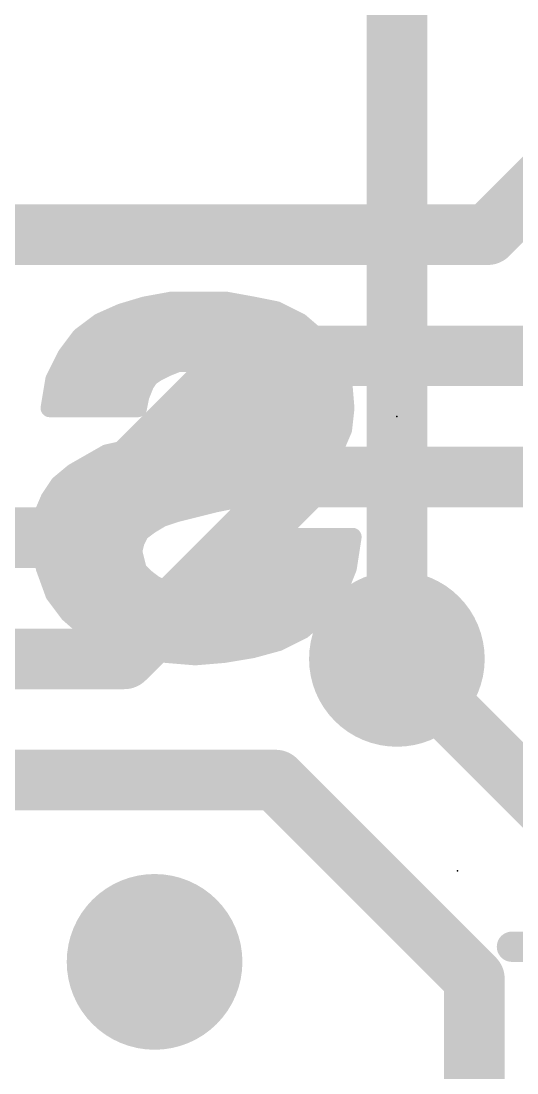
# Model space of a CAD drawing. Extents: x -3 to 111, y -18 to 20.
# Drawn here: x 25.094 to 27.173, y 7.408 to 11.817 of the extents above; entities that cross this region are included whole.
import ezdxf

# ---------------------------------------------------------------- set-up
doc = ezdxf.new("R2010")
doc.units = 0
for name, color, linetype in [('1', 12, 'CONTINUOUS'), ('16', 132, 'CONTINUOUS'), ('18', 110, 'CONTINUOUS'), ('22', 40, 'CONTINUOUS'), ('23', 53, 'CONTINUOUS'), ('24', 53, 'CONTINUOUS')]:
    doc.layers.add(name, color=color, linetype=linetype)

# ---------------------------------------------------------------- blocks, each defined once
blk = doc.blocks.new('ROUNDV')
at = {"const_width": 0.5}
blk.add_lwpolyline([(0, -0.25, 1), (0, 0.25, 1), (0, -0.25)], format="xyb", dxfattribs=at)

msp = doc.modelspace()

# ---------------------------------------------------------------- linework, layer by layer
at = {"layer": '1', "const_width": 0.254}
for points in [[(27.051, 10.922), (27.305, 11.176)], [(22.987, 10.922), (27.051, 10.922)], [(25.273, 9.652), (26.035, 10.414)], [(26.035, 10.414), (27.559, 10.414)], [(25.527, 9.144), (26.289, 9.906)], [(26.289, 9.906), (28.194, 9.906)], [(21.971, 9.652), (25.273, 9.652)], [(22.352, 9.144), (25.527, 9.144)], [(27.432, 8.382), (26.67, 9.144)], [(26.162, 8.636), (24.384, 8.636)], [(26.995, 7.803), (26.162, 8.636)], [(26.995, 6.504), (26.995, 7.803)]]:
    msp.add_lwpolyline(points, dxfattribs=at)
at = {"layer": '1', "const_width": 0.127}
for points in [[(27.0061, 10.9669, 1), (27.0959, 10.8771)], [(27.051, 10.8585, 1), (27.051, 10.9855)], [(26.035, 10.4775, 1), (26.035, 10.3505)], [(26.0799, 10.3691, 1), (25.9901, 10.4589)], [(26.289, 9.9695, 1), (26.289, 9.8425)], [(26.3339, 9.8611, 1), (26.2441, 9.9509)], [(25.2281, 9.6969, 1), (25.3179, 9.6071)], [(25.273, 9.5885, 1), (25.273, 9.7155)], [(25.527, 9.0805, 1), (25.527, 9.2075)], [(26.7149, 9.1889, 1), (26.6251, 9.0991)], [(25.4821, 9.1889, 1), (25.5719, 9.0991)], [(26.2069, 8.6809, 1), (26.1171, 8.5911)], [(26.162, 8.5725, 1), (26.162, 8.6995)], [(27.0585, 7.803, 1), (26.9315, 7.803)], [(26.9501, 7.7581, 1), (27.0399, 7.8479)]]:
    msp.add_lwpolyline(points, format="xyb", dxfattribs=at)
at = {"layer": '16', "const_width": 0.254}
msp.add_lwpolyline([(26.67, 9.144), (26.67, 19.05)], dxfattribs=at)
at = {"layer": '16', "const_width": 0.127}
msp.add_lwpolyline([(26.6065, 9.144, 1), (26.7335, 9.144)], format="xyb", dxfattribs=at)
at = {"layer": '22'}
for points, const_width in [([(25.724, 10.645), (25.614, 10.625)], 0.0762), ([(25.954, 10.645), (25.724, 10.645)], 0.0762), ([(26.064, 10.625), (25.954, 10.645)], 0.0762), ([(25.514, 10.595), (25.424, 10.555)], 0.0762), ([(25.5068, 10.5918), (26.1904, 10.5918)], 0.0762), ([(25.614, 10.625), (25.514, 10.595)], 0.0762), ([(26.164, 10.605), (26.064, 10.625)], 0.0762), ([(26.264, 10.555), (26.164, 10.605)], 0.0762), ([(25.424, 10.555), (25.344, 10.495)], 0.0762), ([(26.334, 10.495), (26.264, 10.555)], 0.0762), ([(25.3715, 10.5156), (26.31, 10.5156)], 0.0762), ([(25.344, 10.495), (25.284, 10.415)], 0.0762), ([(26.404, 10.415), (26.334, 10.495)], 0.0762), ([(25.284, 10.415), (25.234, 10.315)], 0.0762), ([(25.3023, 10.4394), (26.3827, 10.4394)], 0.0762), ([(26.444, 10.315), (26.404, 10.415)], 0.0762), ([(25.704, 10.365), (25.754, 10.385)], 0.0762), ([(25.754, 10.385), (25.924, 10.385)], 0.0762), ([(25.924, 10.385), (25.954, 10.375)], 0.0762), ([(25.954, 10.375), (25.994, 10.365)], 0.0762), ([(25.2581, 10.3632), (25.7004, 10.3632)], 0.0762), ([(25.614, 10.295), (25.634, 10.325)], 0.0762), ([(25.634, 10.325), (25.664, 10.345)], 0.0762), ([(25.664, 10.345), (25.704, 10.365)], 0.0762), ([(25.994, 10.365), (26.024, 10.355)], 0.0762), ([(25.9994, 10.3632), (26.4247, 10.3632)], 0.0762), ([(26.024, 10.355), (26.044, 10.325)], 0.0762), ([(26.044, 10.325), (26.064, 10.295)], 0.0762), ([(25.234, 10.315), (25.214, 10.195)], 0.0762), ([(25.2293, 10.287), (25.6108, 10.287)], 0.0762), ([(25.594, 10.245), (25.614, 10.295)], 0.0762), ([(26.064, 10.295), (26.064, 10.255)], 0.0762), ([(26.064, 10.287), (26.4463, 10.287)], 0.0762), ([(26.454, 10.195), (26.444, 10.315)], 0.0762), ([(25.584, 10.195), (25.594, 10.245)], 0.0762), ([(26.064, 10.255), (26.054, 10.215)], 0.0762), ([(25.214, 10.195), (25.584, 10.195)], 0.0762), ([(25.2166, 10.2108), (25.5872, 10.2108)], 0.0762), ([(26.054, 10.215), (26.024, 10.175)], 0.0762), ([(26.0509, 10.2108), (26.4527, 10.2108)], 0.0762), ([(26.444, 10.105), (26.454, 10.195)], 0.0762), ([(26.024, 10.175), (25.984, 10.145)], 0.0762), ([(25.924, 10.115), (25.864, 10.095)], 0.0762), ([(25.984, 10.145), (25.924, 10.115)], 0.0762), ([(25.9632, 10.1346), (26.4473, 10.1346)], 0.0762), ([(26.414, 10.035), (26.444, 10.105)], 0.0762), ([(25.704, 10.065), (25.624, 10.045)], 0.0762), ([(25.6776, 10.0584), (26.424, 10.0584)], 0.0762), ([(25.784, 10.085), (25.704, 10.065)], 0.0762), ([(25.864, 10.095), (25.784, 10.085)], 0.0762), ([(25.544, 10.025), (25.454, 10.005)], 0.0762), ([(25.624, 10.045), (25.544, 10.025)], 0.0762), ([(26.374, 9.975), (26.414, 10.035)], 0.0762), ([(25.454, 10.005), (25.384, 9.965)], 0.0762), ([(25.4141, 9.9822), (26.3788, 9.9822)], 0.0762), ([(26.314, 9.935), (26.374, 9.975)], 0.0762), ([(25.384, 9.965), (25.314, 9.925)], 0.0762), ([(26.244, 9.895), (26.314, 9.935)], 0.0762), ([(25.314, 9.925), (25.254, 9.875)], 0.0762), ([(25.2912, 9.906), (26.2633, 9.906)], 0.0762), ([(26.174, 9.865), (26.244, 9.895)], 0.0762), ([(25.254, 9.875), (25.214, 9.815)], 0.0762), ([(26.094, 9.835), (26.174, 9.865)], 0.0762), ([(25.214, 9.815), (25.184, 9.745)], 0.0762), ([(25.2239, 9.8298), (26.0706, 9.8298)], 0.0762), ([(25.824, 9.775), (25.904, 9.795)], 0.0762), ([(25.904, 9.795), (26.004, 9.815)], 0.0762), ([(26.004, 9.815), (26.094, 9.835)], 0.0762), ([(25.1877, 9.7536), (25.7398, 9.7536)], 0.0762), ([(25.684, 9.735), (25.744, 9.755)], 0.0762), ([(25.744, 9.755), (25.824, 9.775)], 0.0762), ([(25.184, 9.745), (25.174, 9.655)], 0.0762), ([(25.634, 9.705), (25.684, 9.735)], 0.0762), ([(25.1765, 9.6774), (25.5972, 9.6774)], 0.0762), ([(25.574, 9.635), (25.594, 9.675)], 0.0762), ([(25.594, 9.675), (25.634, 9.705)], 0.0762), ([(25.174, 9.655), (25.194, 9.525)], 0.0762), ([(25.564, 9.595), (25.574, 9.635)], 0.0762), ([(26.114, 9.655), (26.114, 9.595)], 0.0762), ([(26.164, 9.655), (26.114, 9.655)], 0.0762), ([(26.484, 9.655), (26.164, 9.655)], 0.0762), ([(26.464, 9.525), (26.484, 9.655)], 0.0762), ([(25.1823, 9.6012), (25.5656, 9.6012)], 0.0762), ([(25.574, 9.555), (25.564, 9.595)], 0.0762), ([(26.114, 9.595), (26.094, 9.545)], 0.0762), ([(26.114, 9.6012), (26.4757, 9.6012)], 0.0762), ([(25.584, 9.515), (25.574, 9.555)], 0.0762), ([(26.094, 9.545), (26.064, 9.505)], 0.0762), ([(25.194, 9.525), (25.234, 9.415)], 0.0762), ([(25.194, 9.525), (25.5815, 9.525)], 0.0762), ([(25.614, 9.485), (25.584, 9.515)], 0.0762), ([(26.064, 9.505), (26.024, 9.475)], 0.0762), ([(26.079, 9.525), (26.464, 9.525)], 0.0762), ([(26.424, 9.425), (26.464, 9.525)], 0.0762), ([(25.2217, 9.4488), (25.6664, 9.4488)], 0.0762), ([(25.654, 9.455), (25.614, 9.485)], 0.0762), ([(25.694, 9.435), (25.654, 9.455)], 0.0762), ([(25.984, 9.445), (25.924, 9.435)], 0.0762), ([(26.024, 9.475), (25.984, 9.445)], 0.0762), ([(25.9891, 9.4488), (26.4335, 9.4488)], 0.0762), ([(25.234, 9.415), (25.294, 9.335)], 0.0762), ([(25.734, 9.425), (25.694, 9.435)], 0.0762), ([(25.774, 9.425), (25.734, 9.425)], 0.0762), ([(25.814, 9.415), (25.774, 9.425)], 0.0762), ([(25.874, 9.425), (25.814, 9.415)], 0.0762), ([(25.924, 9.435), (25.874, 9.425)], 0.0762), ([(26.354, 9.335), (26.424, 9.425)], 0.0762), ([(25.2658, 9.3726), (26.3832, 9.3726)], 0.0762), ([(25.294, 9.335), (25.374, 9.265)], 0.0762), ([(26.274, 9.265), (26.354, 9.335)], 0.0762), ([(25.3381, 9.2964), (26.3099, 9.2964)], 0.0762), ([(25.374, 9.265), (25.474, 9.215)], 0.0762), ([(26.174, 9.215), (26.274, 9.265)], 0.0762), ([(25.4636, 9.2202), (26.1844, 9.2202)], 0.0762), ([(25.474, 9.215), (25.584, 9.185)], 0.0762), ([(25.584, 9.185), (25.704, 9.165)], 0.0762), ([(25.944, 9.165), (26.064, 9.185)], 0.0762), ([(26.064, 9.185), (26.174, 9.215)], 0.0762), ([(25.704, 9.165), (25.824, 9.155)], 0.0762), ([(25.824, 9.155), (25.944, 9.165)], 0.0762), ([(27.6099, 7.9375), (27.1524, 7.9375)], 0.127)]:
    msp.add_lwpolyline(points, dxfattribs=dict(at, const_width=const_width))
for points, const_width in [([(25.724, 10.6641, 1), (25.724, 10.626)], 0.0381), ([(25.7274, 10.6263, 1), (25.7206, 10.6637)], 0.0381), ([(25.9574, 10.6637, 1), (25.9506, 10.6263)], 0.0381), ([(25.954, 10.626, 1), (25.954, 10.6641)], 0.0381), ([(25.5068, 10.6109, 1), (25.5068, 10.5728)], 0.0381), ([(25.5085, 10.6132, 1), (25.5195, 10.5768)], 0.0381), ([(25.5217, 10.5776, 1), (25.5063, 10.6124)], 0.0381), ([(25.6106, 10.6437, 1), (25.6174, 10.6063)], 0.0381), ([(25.6195, 10.6068, 1), (25.6085, 10.6432)], 0.0381), ([(26.0677, 10.6437, 1), (26.0603, 10.6063)], 0.0381), ([(26.0606, 10.6063, 1), (26.0674, 10.6437)], 0.0381), ([(26.1725, 10.622, 1), (26.1555, 10.588)], 0.0381), ([(26.1603, 10.5863, 1), (26.1677, 10.6237)], 0.0381), ([(26.1904, 10.5728, 1), (26.1904, 10.6109)], 0.0381), ([(25.4163, 10.5724, 1), (25.4317, 10.5376)], 0.0381), ([(25.4354, 10.5398, 1), (25.4126, 10.5702)], 0.0381), ([(26.2764, 10.5695, 1), (26.2516, 10.5405)], 0.0381), ([(26.2555, 10.538, 1), (26.2725, 10.572)], 0.0381), ([(25.3715, 10.5347, 1), (25.3715, 10.4966)], 0.0381), ([(26.31, 10.4966, 1), (26.31, 10.5347)], 0.0381), ([(25.3326, 10.5102, 1), (25.3554, 10.4798)], 0.0381), ([(25.3592, 10.4836, 1), (25.3288, 10.5064)], 0.0381), ([(26.3483, 10.5075, 1), (26.3197, 10.4825)], 0.0381), ([(26.3216, 10.4805, 1), (26.3464, 10.5095)], 0.0381), ([(25.301, 10.4065, 1), (25.267, 10.4235)], 0.0381), ([(25.3023, 10.4585, 1), (25.3023, 10.4204)], 0.0381), ([(26.3827, 10.4204, 1), (26.3827, 10.4585)], 0.0381), ([(26.4217, 10.4221, 1), (26.3863, 10.4079)], 0.0381), ([(25.2688, 10.4264, 1), (25.2992, 10.4036)], 0.0381), ([(25.754, 10.404, 1), (25.754, 10.3659)], 0.0381), ([(25.7611, 10.3673, 1), (25.7469, 10.4027)], 0.0381), ([(25.93, 10.4031, 1), (25.918, 10.3669)], 0.0381), ([(25.924, 10.3659, 1), (25.924, 10.404)], 0.0381), ([(25.9586, 10.3935, 1), (25.9494, 10.3565)], 0.0381), ([(25.948, 10.3569, 1), (25.96, 10.3931)], 0.0381), ([(26.3897, 10.4025, 1), (26.4183, 10.4275)], 0.0381), ([(25.2581, 10.3823, 1), (25.2581, 10.3442)], 0.0381), ([(25.6499, 10.3144, 1), (25.6181, 10.3356)], 0.0381), ([(25.6555, 10.362, 1), (25.6725, 10.328)], 0.0381), ([(25.6746, 10.3291, 1), (25.6534, 10.3609)], 0.0381), ([(25.6969, 10.3827, 1), (25.7111, 10.3473)], 0.0381), ([(25.7125, 10.348, 1), (25.6955, 10.382)], 0.0381), ([(25.7004, 10.3442, 1), (25.7004, 10.3823)], 0.0381), ([(26, 10.3831, 1), (25.988, 10.3469)], 0.0381), ([(25.9994, 10.3823, 1), (25.9994, 10.3442)], 0.0381), ([(25.9894, 10.3465, 1), (25.9986, 10.3835)], 0.0381), ([(26.0399, 10.3656, 1), (26.0081, 10.3444)], 0.0381), ([(26.018, 10.3369, 1), (26.03, 10.3731)], 0.0381), ([(26.0599, 10.3356, 1), (26.0281, 10.3144)], 0.0381), ([(26.4247, 10.3442, 1), (26.4247, 10.3823)], 0.0381), ([(25.2293, 10.3061, 1), (25.2293, 10.268)], 0.0381), ([(25.217, 10.3235, 1), (25.251, 10.3065)], 0.0381), ([(25.2528, 10.3119, 1), (25.2152, 10.3181)], 0.0381), ([(25.5981, 10.3056, 1), (25.6299, 10.2844)], 0.0381), ([(25.6317, 10.2879, 1), (25.5963, 10.3021)], 0.0381), ([(25.6108, 10.268, 1), (25.6108, 10.3061)], 0.0381), ([(25.6234, 10.3409, 1), (25.6446, 10.3091)], 0.0381), ([(26.0281, 10.3144, 1), (26.0599, 10.3356)], 0.0381), ([(26.064, 10.3061, 1), (26.064, 10.268)], 0.0381), ([(26.0831, 10.295, 1), (26.045, 10.295)], 0.0381), ([(26.0481, 10.2844, 1), (26.0799, 10.3056)], 0.0381), ([(26.463, 10.3166, 1), (26.425, 10.3134)], 0.0381), ([(26.4263, 10.3079, 1), (26.4617, 10.3221)], 0.0381), ([(26.4463, 10.268, 1), (26.4463, 10.3061)], 0.0381), ([(25.6127, 10.2413, 1), (25.5753, 10.2487)], 0.0381), ([(26.045, 10.255, 1), (26.0831, 10.255)], 0.0381), ([(26.0825, 10.2504, 1), (26.0455, 10.2596)], 0.0381), ([(25.214, 10.2141, 1), (25.214, 10.176)], 0.0381), ([(25.2166, 10.2299, 1), (25.2166, 10.1918)], 0.0381), ([(25.5763, 10.2521, 1), (25.6117, 10.2379)], 0.0381), ([(25.584, 10.176, 1), (25.584, 10.2141)], 0.0381), ([(25.5872, 10.1918, 1), (25.5872, 10.2299)], 0.0381), ([(26.0509, 10.2299, 1), (26.0509, 10.1918)], 0.0381), ([(26.0355, 10.2196, 1), (26.0725, 10.2104)], 0.0381), ([(26.0692, 10.2036, 1), (26.0388, 10.2264)], 0.0381), ([(26.4729, 10.1929, 1), (26.4351, 10.1971)], 0.0381), ([(26.4527, 10.1918, 1), (26.4527, 10.2299)], 0.0381), ([(25.1952, 10.1981, 1), (25.2328, 10.1919)], 0.0381), ([(25.5653, 10.1987, 1), (25.6027, 10.1913)], 0.0381), ([(26.0088, 10.1864, 1), (26.0392, 10.1636)], 0.0381), ([(26.0354, 10.1598, 1), (26.0126, 10.1902)], 0.0381), ([(26.435, 10.1934, 1), (26.473, 10.1966)], 0.0381), ([(25.9155, 10.132, 1), (25.9325, 10.098)], 0.0381), ([(25.93, 10.0969, 1), (25.918, 10.1331)], 0.0381), ([(25.9632, 10.1537, 1), (25.9632, 10.1156)], 0.0381), ([(25.9726, 10.1602, 1), (25.9954, 10.1298)], 0.0381), ([(25.9925, 10.128, 1), (25.9755, 10.162)], 0.0381), ([(26.4615, 10.0975, 1), (26.4265, 10.1125)], 0.0381), ([(26.4473, 10.1156, 1), (26.4473, 10.1537)], 0.0381), ([(25.6776, 10.0775, 1), (25.6776, 10.0394)], 0.0381), ([(25.6994, 10.0835, 1), (25.7086, 10.0465)], 0.0381), ([(25.7086, 10.0465, 1), (25.6994, 10.0835)], 0.0381), ([(25.7816, 10.1039, 1), (25.7864, 10.0661)], 0.0381), ([(25.7886, 10.0665, 1), (25.7794, 10.1035)], 0.0381), ([(25.858, 10.1131, 1), (25.87, 10.0769)], 0.0381), ([(25.8664, 10.0761, 1), (25.8616, 10.1139)], 0.0381), ([(26.424, 10.0394, 1), (26.424, 10.0775)], 0.0381), ([(26.4251, 10.1071, 1), (26.4629, 10.1029)], 0.0381), ([(25.5394, 10.0435, 1), (25.5486, 10.0065)], 0.0381), ([(25.5481, 10.0064, 1), (25.5399, 10.0436)], 0.0381), ([(25.6194, 10.0635, 1), (25.6286, 10.0265)], 0.0381), ([(25.6286, 10.0265, 1), (25.6194, 10.0635)], 0.0381), ([(26.3965, 10.0425, 1), (26.4315, 10.0275)], 0.0381), ([(26.4299, 10.0244, 1), (26.3981, 10.0456)], 0.0381), ([(25.4141, 10.0013, 1), (25.4141, 9.9632)], 0.0381), ([(25.4499, 10.0236, 1), (25.4581, 9.9864)], 0.0381), ([(25.4635, 9.9885, 1), (25.4445, 10.0215)], 0.0381), ([(26.3846, 9.9591, 1), (26.3634, 9.9909)], 0.0381), ([(26.3788, 9.9632, 1), (26.3788, 10.0013)], 0.0381), ([(25.3745, 9.9815, 1), (25.3935, 9.9485)], 0.0381), ([(25.3935, 9.9485, 1), (25.3745, 9.9815)], 0.0381), ([(26.3034, 9.9509, 1), (26.3246, 9.9191)], 0.0381), ([(26.3235, 9.9185, 1), (26.3045, 9.9515)], 0.0381), ([(26.3581, 9.9856, 1), (26.3899, 9.9644)], 0.0381), ([(25.2912, 9.9251, 1), (25.2912, 9.887)], 0.0381), ([(25.3045, 9.9415, 1), (25.3235, 9.9085)], 0.0381), ([(25.3262, 9.9104, 1), (25.3018, 9.9396)], 0.0381), ([(26.2345, 9.9115, 1), (26.2535, 9.8785)], 0.0381), ([(26.2515, 9.8775, 1), (26.2365, 9.9125)], 0.0381), ([(26.2633, 9.887, 1), (26.2633, 9.9251)], 0.0381), ([(25.2418, 9.8896, 1), (25.2662, 9.8604)], 0.0381), ([(25.2699, 9.8644, 1), (25.2381, 9.8856)], 0.0381), ([(26.1665, 9.8825, 1), (26.1815, 9.8475)], 0.0381), ([(26.1807, 9.8472, 1), (26.1673, 9.8828)], 0.0381), ([(25.1981, 9.8256, 1), (25.2299, 9.8044)], 0.0381), ([(25.2315, 9.8075, 1), (25.1965, 9.8225)], 0.0381), ([(25.2239, 9.8489, 1), (25.2239, 9.8108)], 0.0381), ([(25.9003, 9.8137, 1), (25.9077, 9.7763)], 0.0381), ([(25.9086, 9.7765, 1), (25.8994, 9.8135)], 0.0381), ([(25.9999, 9.8336, 1), (26.0081, 9.7964)], 0.0381), ([(26.0077, 9.7963, 1), (26.0003, 9.8337)], 0.0381), ([(26.0706, 9.8108, 1), (26.0706, 9.8489)], 0.0381), ([(26.0873, 9.8528, 1), (26.1007, 9.8172)], 0.0381), ([(26.0981, 9.8164, 1), (26.0899, 9.8536)], 0.0381), ([(25.1877, 9.7727, 1), (25.1877, 9.7346)], 0.0381), ([(25.7394, 9.7735, 1), (25.7486, 9.7365)], 0.0381), ([(25.75, 9.7369, 1), (25.738, 9.7731)], 0.0381), ([(25.7398, 9.7346, 1), (25.7398, 9.7727)], 0.0381), ([(25.8194, 9.7935, 1), (25.8286, 9.7565)], 0.0381), ([(25.8286, 9.7565, 1), (25.8194, 9.7935)], 0.0381), ([(25.1665, 9.7525, 1), (25.2015, 9.7375)], 0.0381), ([(25.2029, 9.7429, 1), (25.1651, 9.7471)], 0.0381), ([(25.678, 9.7531, 1), (25.69, 9.7169)], 0.0381), ([(25.6938, 9.7187, 1), (25.6742, 9.7513)], 0.0381), ([(25.1765, 9.6965, 1), (25.1765, 9.6584)], 0.0381), ([(25.5826, 9.6902, 1), (25.6054, 9.6598)], 0.0381), ([(25.611, 9.6665, 1), (25.577, 9.6835)], 0.0381), ([(25.5972, 9.6584, 1), (25.5972, 9.6965)], 0.0381), ([(25.6242, 9.7213, 1), (25.6438, 9.6887)], 0.0381), ([(25.6454, 9.6898, 1), (25.6226, 9.7202)], 0.0381), ([(25.1928, 9.6579, 1), (25.1552, 9.6521)], 0.0381), ([(25.1551, 9.6571, 1), (25.1929, 9.6529)], 0.0381), ([(25.557, 9.6435, 1), (25.591, 9.6265)], 0.0381), ([(25.5925, 9.6304, 1), (25.5555, 9.6396)], 0.0381), ([(26.1331, 9.655, 1), (26.095, 9.655)], 0.0381), ([(26.114, 9.6741, 1), (26.114, 9.636)], 0.0381), ([(26.164, 9.6741, 1), (26.164, 9.636)], 0.0381), ([(26.164, 9.636, 1), (26.164, 9.6741)], 0.0381), ([(26.5028, 9.6521, 1), (26.4652, 9.6579)], 0.0381), ([(26.484, 9.636, 1), (26.484, 9.6741)], 0.0381), ([(25.1823, 9.6203, 1), (25.1823, 9.5822)], 0.0381), ([(25.5825, 9.5996, 1), (25.5455, 9.5904)], 0.0381), ([(25.5455, 9.5996, 1), (25.5825, 9.5904)], 0.0381), ([(25.5656, 9.5822, 1), (25.5656, 9.6203)], 0.0381), ([(26.114, 9.6203, 1), (26.114, 9.5822)], 0.0381), ([(26.095, 9.595, 1), (26.1331, 9.595)], 0.0381), ([(26.1317, 9.5879, 1), (26.0963, 9.6021)], 0.0381), ([(26.4757, 9.5822, 1), (26.4757, 9.6203)], 0.0381), ([(25.5925, 9.5596, 1), (25.5555, 9.5504)], 0.0381), ([(25.5555, 9.5504, 1), (25.5925, 9.5596)], 0.0381), ([(26.0763, 9.5521, 1), (26.1117, 9.5379)], 0.0381), ([(26.1092, 9.5336, 1), (26.0788, 9.5564)], 0.0381), ([(25.194, 9.5441, 1), (25.194, 9.506)], 0.0381), ([(25.2119, 9.5315, 1), (25.1761, 9.5185)], 0.0381), ([(25.1752, 9.5221, 1), (25.2128, 9.5279)], 0.0381), ([(25.5975, 9.5285, 1), (25.5705, 9.5015)], 0.0381), ([(25.5655, 9.5104, 1), (25.6025, 9.5196)], 0.0381), ([(25.5815, 9.506, 1), (25.5815, 9.5441)], 0.0381), ([(26.0488, 9.5164, 1), (26.0792, 9.4936)], 0.0381), ([(26.0754, 9.4898, 1), (26.0526, 9.5202)], 0.0381), ([(26.079, 9.5441, 1), (26.079, 9.506)], 0.0381), ([(26.4452, 9.5279, 1), (26.4828, 9.5221)], 0.0381), ([(26.4817, 9.5179, 1), (26.4463, 9.5321)], 0.0381), ([(26.464, 9.506, 1), (26.464, 9.5441)], 0.0381), ([(25.2217, 9.4679, 1), (25.2217, 9.4298)], 0.0381), ([(25.6254, 9.5002, 1), (25.6026, 9.4698)], 0.0381), ([(25.6005, 9.4715, 1), (25.6275, 9.4985)], 0.0381), ([(25.6625, 9.472, 1), (25.6455, 9.438)], 0.0381), ([(25.6426, 9.4398, 1), (25.6654, 9.4702)], 0.0381), ([(25.6664, 9.4298, 1), (25.6664, 9.4679)], 0.0381), ([(25.9726, 9.4602, 1), (25.9954, 9.4298)], 0.0381), ([(25.9891, 9.4679, 1), (25.9891, 9.4298)], 0.0381), ([(25.9871, 9.4262, 1), (25.9809, 9.4638)], 0.0381), ([(26.0126, 9.4902, 1), (26.0354, 9.4598)], 0.0381), ([(26.0354, 9.4598, 1), (26.0126, 9.4902)], 0.0381), ([(26.4335, 9.4298, 1), (26.4335, 9.4679)], 0.0381), ([(25.2492, 9.4264, 1), (25.2188, 9.4036)], 0.0381), ([(25.2161, 9.4085, 1), (25.2519, 9.4215)], 0.0381), ([(25.6986, 9.4535, 1), (25.6894, 9.4165)], 0.0381), ([(25.6855, 9.418, 1), (25.7025, 9.452)], 0.0381), ([(25.734, 9.4441, 1), (25.734, 9.406)], 0.0381), ([(25.7294, 9.4065, 1), (25.7386, 9.4435)], 0.0381), ([(25.7786, 9.4435, 1), (25.7694, 9.4065)], 0.0381), ([(25.774, 9.406, 1), (25.774, 9.4441)], 0.0381), ([(25.8109, 9.4338, 1), (25.8171, 9.3962)], 0.0381), ([(25.8094, 9.3965, 1), (25.8186, 9.4335)], 0.0381), ([(25.8703, 9.4437, 1), (25.8777, 9.4063)], 0.0381), ([(25.8771, 9.4062, 1), (25.8709, 9.4438)], 0.0381), ([(25.9209, 9.4538, 1), (25.9271, 9.4162)], 0.0381), ([(25.9277, 9.4163, 1), (25.9203, 9.4537)], 0.0381), ([(26.4063, 9.4321, 1), (26.4417, 9.4179)], 0.0381), ([(26.439, 9.4133, 1), (26.409, 9.4367)], 0.0381), ([(25.2658, 9.3917, 1), (25.2658, 9.3536)], 0.0381), ([(26.3832, 9.3536, 1), (26.3832, 9.3917)], 0.0381), ([(25.3065, 9.3493, 1), (25.2815, 9.3207)], 0.0381), ([(25.2788, 9.3236, 1), (25.3092, 9.3464)], 0.0381), ([(26.339, 9.3467, 1), (26.369, 9.3233)], 0.0381), ([(26.3665, 9.3207, 1), (26.3415, 9.3493)], 0.0381), ([(25.3381, 9.3155, 1), (25.3381, 9.2774)], 0.0381), ([(25.3825, 9.282, 1), (25.3655, 9.248)], 0.0381), ([(26.2825, 9.248, 1), (26.2655, 9.282)], 0.0381), ([(26.3099, 9.2774, 1), (26.3099, 9.3155)], 0.0381), ([(25.3615, 9.2507, 1), (25.3865, 9.2793)], 0.0381), ([(26.2615, 9.2793, 1), (26.2865, 9.2507)], 0.0381), ([(25.4636, 9.2393, 1), (25.4636, 9.2012)], 0.0381), ([(25.479, 9.2334, 1), (25.469, 9.1966)], 0.0381), ([(25.4655, 9.198, 1), (25.4825, 9.232)], 0.0381), ([(25.5871, 9.2038, 1), (25.5809, 9.1662)], 0.0381), ([(25.579, 9.1666, 1), (25.589, 9.2034)], 0.0381), ([(26.059, 9.2034, 1), (26.069, 9.1666)], 0.0381), ([(26.0671, 9.1662, 1), (26.0609, 9.2038)], 0.0381), ([(26.1655, 9.232, 1), (26.1825, 9.198)], 0.0381), ([(26.179, 9.1966, 1), (26.169, 9.2334)], 0.0381), ([(26.1844, 9.2012, 1), (26.1844, 9.2393)], 0.0381), ([(25.7056, 9.184, 1), (25.7024, 9.146)], 0.0381), ([(25.7009, 9.1462, 1), (25.7071, 9.1838)], 0.0381), ([(25.8224, 9.174, 1), (25.8256, 9.136)], 0.0381), ([(25.8224, 9.136, 1), (25.8256, 9.174)], 0.0381), ([(25.9409, 9.1838, 1), (25.9471, 9.1462)], 0.0381), ([(25.9456, 9.146, 1), (25.9424, 9.184)], 0.0381), ([(27.1524, 7.9692, 1), (27.1524, 7.9058)], 0.0635)]:
    msp.add_lwpolyline(points, format="xyb", dxfattribs=dict(at, const_width=const_width))
at = {"layer": '23'}
msp.add_point((26.67, 10.16), dxfattribs=at)
at = {"layer": '24'}
msp.add_point((26.924, 8.255), dxfattribs=at)

# ---------------------------------------------------------------- block references
at = {"layer": '18', "xscale": 0.7366, "yscale": 0.7366}
for p in [(26.67, 9.144), (26.67, 9.144), (25.654, 7.874), (25.654, 7.874)]:
    msp.add_blockref('ROUNDV', p, dxfattribs=at)

doc.saveas('drawing.dxf')
